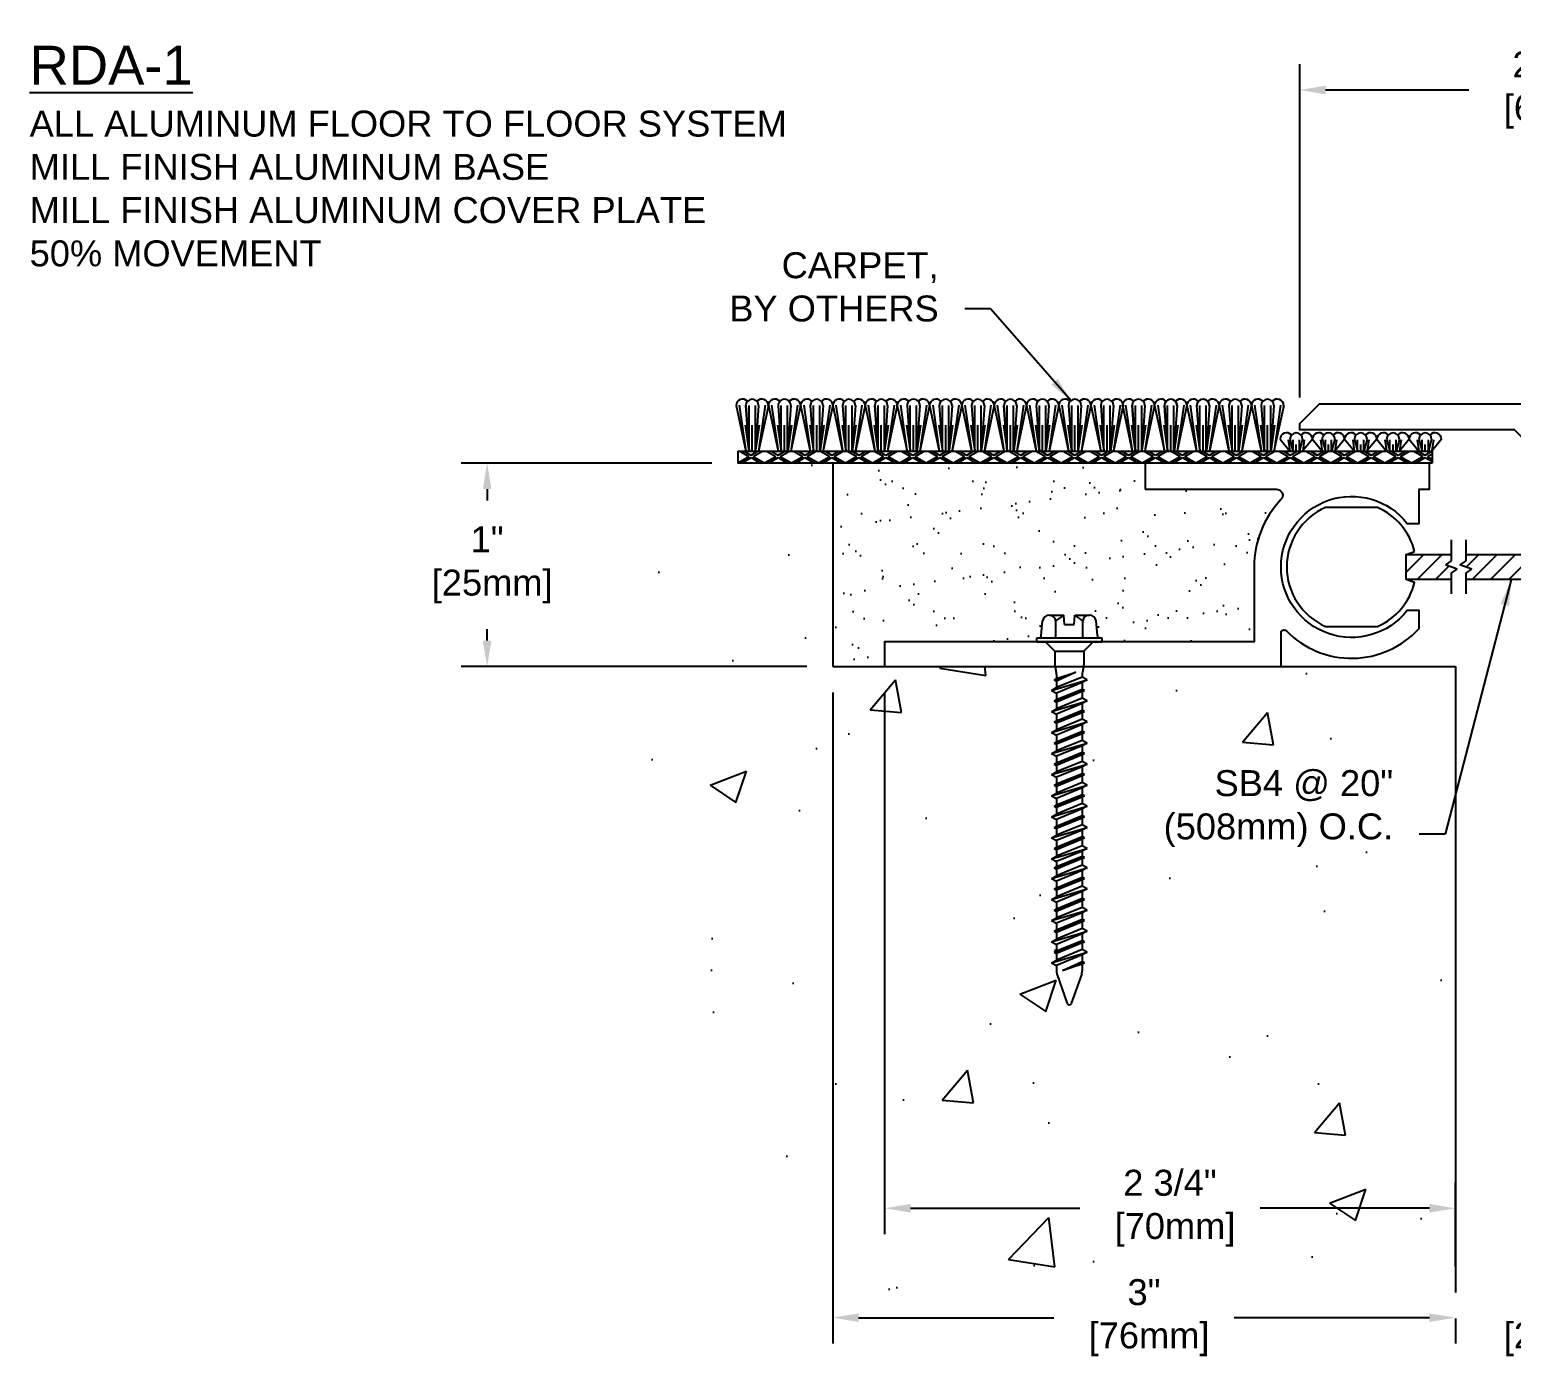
# Model space of a CAD drawing. Header units: inches. Extents: x 1.7 to 14.5, y 20.1 to 26.5.
# Drawn here: x 1.74 to 8.88, y 20.11 to 26.5 of the extents above; entities that cross this region are included whole.
import ezdxf

# ---------------------------------------------------------------- set-up
doc = ezdxf.new("R2010")
doc.units = ezdxf.units.IN
doc.header["$MEASUREMENT"] = 0
for name, color, linetype in [('Anchors', 4, 'Continuous'), ('Conditions', 1, 'Continuous'), ('Dimensions', 3, 'Continuous'), ('Metals', 7, 'Continuous'), ('TEXT', 2, 'Continuous')]:
    doc.layers.add(name, color=color, linetype=linetype)
doc.styles.add('ARIAL', font='arial.ttf')
doc.styles.get("Standard").update_dxf_attribs({"font": 'arial.ttf'})
doc.dimstyles.new('Arial', dxfattribs={"dimtxt": 0.125, "dimasz": 0.125, "dimexe": 0.125, "dimexo": 0.125, "dimgap": 0.125, "dimtad": 0, "dimtih": 1, "dimtoh": 1, "dimdec": 4, "dimzin": 3, "dimdsep": 46, "dimlunit": 4, "dimtxsty": 'ARIAL', "dimcen": 0.125, "dimadec": 0, "dimazin": 0, "dimtfac": 1, "dimtdec": 4, "dimtofl": 0, "dimtmove": 0, "dimatfit": 3, "dimfxl": 0, "dimfrac": 2, "dimtolj": 1, "dimtzin": 0, "dimarcsym": 0})

# ---------------------------------------------------------------- blocks, each defined once
blk = doc.blocks.new('*D12')
at = {"layer": 'Defpoints', "color": 0}
for p in [(10.3605, 26.2096), (7.8605, 24.6025), (10.3605, 24.6025)]:
    blk.add_point(p, dxfattribs=at)
at = {"layer": 'Dimensions', "color": 0, "lineweight": -2}
for p, q in [((7.8605, 24.7275), (7.8605, 26.3346)), ((10.3605, 24.7275), (10.3605, 26.3346)), ((7.9855, 26.2096), (8.6759, 26.2096)), ((10.2355, 26.2096), (9.5452, 26.2096))]:
    blk.add_line(p, q, dxfattribs=at)
at = {"layer": 'Dimensions', "color": 0}
for points in [[(7.9855, 26.2304), (7.9855, 26.1888), (7.8605, 26.2096)], [(10.2355, 26.2304), (10.2355, 26.1888), (10.3605, 26.2096)]]:
    blk.add_solid(points, dxfattribs=at)
at = {"layer": 'Dimensions', "color": 0, "insert": (9.1105, 26.2096), "char_height": 0.125, "attachment_point": 5, "style": 'ARIAL'}
blk.add_mtext('\\A1;2 1/2"\\P [64mm]', dxfattribs=at)
blk = doc.blocks.new('*D13')
at = {"layer": 'Defpoints', "color": 0}
for p in [(8.6105, 20.4166), (9.6105, 20.4166), (9.6105, 20.2949)]:
    blk.add_point(p, dxfattribs=at)
at = {"layer": 'Dimensions', "color": 0, "lineweight": -2}
for p, q in [((8.4855, 20.2949), (8.3605, 20.2949)), ((8.6105, 20.2916), (8.6105, 20.1699)), ((9.6105, 20.2916), (9.6105, 20.1699)), ((9.7355, 20.2949), (9.8605, 20.2949))]:
    blk.add_line(p, q, dxfattribs=at)
at = {"layer": 'Dimensions', "color": 0}
for points in [[(8.4855, 20.3157), (8.4855, 20.2741), (8.6105, 20.2949)], [(9.7355, 20.3157), (9.7355, 20.2741), (9.6105, 20.2949)]]:
    blk.add_solid(points, dxfattribs=at)
at = {"layer": 'Dimensions', "color": 0, "insert": (9.1105, 20.2949), "char_height": 0.125, "attachment_point": 5, "style": 'ARIAL'}
blk.add_mtext('\\A1;1"\\P [25mm]', dxfattribs=at)
blk = doc.blocks.new('*D14')
at = {"layer": 'Defpoints', "color": 0}
for p in [(5.6105, 23.4317), (8.6105, 20.4166), (5.6105, 20.2949)]:
    blk.add_point(p, dxfattribs=at)
at = {"layer": 'Dimensions', "color": 0, "lineweight": -2}
for p, q in [((5.6105, 23.3067), (5.6105, 20.1699)), ((5.7355, 20.2949), (6.6759, 20.2949)), ((8.4855, 20.2949), (7.5452, 20.2949)), ((8.6105, 20.2916), (8.6105, 20.1699))]:
    blk.add_line(p, q, dxfattribs=at)
at = {"layer": 'Dimensions', "color": 0}
for points in [[(5.7355, 20.3157), (5.7355, 20.2741), (5.6105, 20.2949)], [(8.4855, 20.3157), (8.4855, 20.2741), (8.6105, 20.2949)]]:
    blk.add_solid(points, dxfattribs=at)
at = {"layer": 'Dimensions', "color": 0, "insert": (7.1105, 20.2949), "char_height": 0.125, "attachment_point": 5, "style": 'ARIAL'}
blk.add_mtext('\\A1;3"\\P [76mm]', dxfattribs=at)
blk = doc.blocks.new('*D15')
at = {"layer": 'Defpoints', "color": 0}
for p in [(5.8605, 23.4317), (5.8605, 20.8219), (8.6105, 20.4166)]:
    blk.add_point(p, dxfattribs=at)
at = {"layer": 'Dimensions', "color": 0, "lineweight": -2}
for p, q in [((5.8605, 23.3067), (5.8605, 20.6969)), ((8.6105, 20.5416), (8.6105, 20.9469)), ((5.9855, 20.8219), (6.8009, 20.8219)), ((8.4855, 20.8219), (7.6702, 20.8219))]:
    blk.add_line(p, q, dxfattribs=at)
at = {"layer": 'Dimensions', "color": 0}
for points in [[(5.9855, 20.8428), (5.9855, 20.8011), (5.8605, 20.8219)], [(8.4855, 20.8428), (8.4855, 20.8011), (8.6105, 20.8219)]]:
    blk.add_solid(points, dxfattribs=at)
at = {"layer": 'Dimensions', "color": 0, "insert": (7.2355, 20.8219), "char_height": 0.125, "attachment_point": 5, "style": 'ARIAL'}
blk.add_mtext('\\A1;2 3/4"\\P [70mm]', dxfattribs=at)
blk = doc.blocks.new('TH316134')
for p, q in [((-0.1352, 0.029), (-0.129, 0.1001)), ((-0.0968, 0.1275), (-0.0272, 0.1275)), ((-0.0645, 0.0187), (-0.0645, 0.1001)), ((-0.0232, 0.0825), (-0.0272, 0.1275)), ((-0.0232, 0.0825), (0.0233, 0.0825)), ((0.0233, 0.0825), (0.0272, 0.1275)), ((0.0272, 0.1275), (0.0967, 0.1275)), ((0.0645, 0.0187), (0.0645, 0.1001)), ((0.1352, 0.029), (0.129, 0.1001)), ((-0.1568, 0), (-0.1568, 0.0187)), ((-0.1568, 0.0187), (0.1568, 0.0187)), ((-0.1568, 0), (0.1568, 0)), ((-0.1148, 0), (-0.0698, -0.045)), ((0.1148, 0), (0.0698, -0.045)), ((0.1568, 0.0187), (0.1568, 0)), ((-0.0698, -0.045), (-0.0698, -0.1121)), ((-0.0698, -0.045), (0.0698, -0.045)), ((0.0698, -0.045), (0.0698, -0.1121)), ((-0.0687, -0.1217), (-0.0633, -0.1477)), ((0.0687, -0.1217), (0.0633, -0.1477)), ((-0.0862, -0.2344), (0.0863, -0.1836)), ((-0.0737, -0.1836), (0.0321, -0.1471)), ((-0.0737, -0.1836), (-0.0623, -0.1774)), ((-0.0737, -0.1836), (-0.0623, -0.1898)), ((-0.0623, -0.1774), (0.0321, -0.1471)), ((0.0321, -0.1471), (-0.0623, -0.1898)), ((-0.0623, -0.1573), (-0.0623, -0.1774)), ((0.0623, -0.1707), (-0.0623, -0.2215)), ((-0.0623, -0.1898), (-0.0623, -0.2215)), ((0.0623, -0.1965), (-0.0623, -0.2473)), ((0.0623, -0.1573), (0.0623, -0.1707)), ((0.0863, -0.1836), (0.0623, -0.1707)), ((0.0863, -0.1836), (0.0623, -0.1965)), ((0.0623, -0.1965), (0.0623, -0.2282)), ((-0.0862, -0.2344), (-0.0623, -0.2215)), ((-0.0862, -0.2344), (-0.0623, -0.2473)), ((-0.0862, -0.3359), (0.0863, -0.2852)), ((-0.0737, -0.2852), (0.0737, -0.2344)), ((-0.0737, -0.2852), (-0.0623, -0.279)), ((-0.0737, -0.2852), (-0.0623, -0.2913)), ((-0.0623, -0.279), (0.0623, -0.2282)), ((0.0623, -0.2405), (-0.0623, -0.2913)), ((-0.0623, -0.2473), (-0.0623, -0.279)), ((0.0623, -0.2722), (-0.0623, -0.323)), ((0.0737, -0.2344), (0.0623, -0.2282)), ((0.0737, -0.2344), (0.0623, -0.2405)), ((0.0623, -0.2405), (0.0623, -0.2722)), ((0.0863, -0.2852), (0.0623, -0.2722)), ((0.0863, -0.2852), (0.0623, -0.2981)), ((-0.0862, -0.3359), (-0.0623, -0.323)), ((-0.0862, -0.3359), (-0.0623, -0.3489)), ((-0.0737, -0.3867), (0.0737, -0.3359)), ((-0.0623, -0.2913), (-0.0623, -0.323)), ((0.0623, -0.2981), (-0.0623, -0.3489)), ((-0.0623, -0.3806), (0.0623, -0.3298)), ((0.0623, -0.3421), (-0.0623, -0.3929)), ((-0.0623, -0.3489), (-0.0623, -0.3806)), ((0.0623, -0.2981), (0.0623, -0.3298)), ((0.0737, -0.3359), (0.0623, -0.3298)), ((0.0737, -0.3359), (0.0623, -0.3421)), ((0.0623, -0.3421), (0.0623, -0.3738)), ((-0.0862, -0.4375), (0.0863, -0.3867)), ((-0.0862, -0.4375), (-0.0623, -0.4246)), ((-0.0737, -0.3867), (-0.0623, -0.3806)), ((-0.0737, -0.3867), (-0.0623, -0.3929)), ((0.0623, -0.3738), (-0.0623, -0.4246)), ((-0.0623, -0.3929), (-0.0623, -0.4246)), ((0.0623, -0.3996), (-0.0623, -0.4504)), ((0.0863, -0.3867), (0.0623, -0.3738)), ((0.0863, -0.3867), (0.0623, -0.3996)), ((0.0623, -0.3996), (0.0623, -0.4313)), ((-0.0862, -0.4375), (-0.0623, -0.4504)), ((-0.0862, -0.5391), (0.0863, -0.4883)), ((-0.0737, -0.4883), (0.0737, -0.4375)), ((-0.0737, -0.4883), (-0.0623, -0.4821)), ((-0.0737, -0.4883), (-0.0623, -0.4944)), ((-0.0623, -0.4821), (0.0623, -0.4313)), ((0.0623, -0.4437), (-0.0623, -0.4944)), ((-0.0623, -0.4504), (-0.0623, -0.4821)), ((0.0623, -0.4754), (-0.0623, -0.5261)), ((-0.0623, -0.4944), (-0.0623, -0.5261)), ((0.0737, -0.4375), (0.0623, -0.4313)), ((0.0737, -0.4375), (0.0623, -0.4437)), ((0.0623, -0.4437), (0.0623, -0.4754)), ((0.0863, -0.4883), (0.0623, -0.4754)), ((0.0863, -0.4883), (0.0623, -0.5012)), ((-0.0862, -0.5391), (-0.0623, -0.5261)), ((-0.0862, -0.5391), (-0.0623, -0.552)), ((-0.0737, -0.5898), (0.0737, -0.5391)), ((0.0623, -0.5012), (-0.0623, -0.552)), ((-0.0623, -0.5837), (0.0623, -0.5329)), ((0.0623, -0.5452), (-0.0623, -0.596)), ((-0.0623, -0.552), (-0.0623, -0.5837)), ((0.0623, -0.5012), (0.0623, -0.5329)), ((0.0737, -0.5391), (0.0623, -0.5329)), ((0.0737, -0.5391), (0.0623, -0.5452)), ((0.0623, -0.5452), (0.0623, -0.5769)), ((-0.0862, -0.6406), (0.0863, -0.5898)), ((-0.0862, -0.6406), (-0.0623, -0.6277)), ((-0.0862, -0.6406), (-0.0623, -0.6535)), ((-0.0737, -0.5898), (-0.0623, -0.5837)), ((-0.0737, -0.5898), (-0.0623, -0.596)), ((-0.0737, -0.6914), (0.0737, -0.6406)), ((0.0623, -0.5769), (-0.0623, -0.6277)), ((-0.0623, -0.596), (-0.0623, -0.6277)), ((0.0623, -0.6028), (-0.0623, -0.6535)), ((-0.0623, -0.6852), (0.0623, -0.6345)), ((0.0863, -0.5898), (0.0623, -0.5769)), ((0.0863, -0.5898), (0.0623, -0.6028)), ((0.0623, -0.6028), (0.0623, -0.6345)), ((0.0737, -0.6406), (0.0623, -0.6345)), ((0.0737, -0.6406), (0.0623, -0.6468)), ((-0.0862, -0.7422), (0.0863, -0.6914)), ((-0.0737, -0.6914), (-0.0623, -0.6852)), ((-0.0737, -0.6914), (-0.0623, -0.6976)), ((0.0623, -0.6468), (-0.0623, -0.6976)), ((-0.0623, -0.6535), (-0.0623, -0.6852)), ((0.0623, -0.6785), (-0.0623, -0.7293)), ((-0.0623, -0.6976), (-0.0623, -0.7293)), ((0.0623, -0.7043), (-0.0623, -0.7551)), ((0.0623, -0.6468), (0.0623, -0.6785)), ((0.0863, -0.6914), (0.0623, -0.6785)), ((0.0863, -0.6914), (0.0623, -0.7043)), ((0.0623, -0.7043), (0.0623, -0.736)), ((-0.0862, -0.7422), (-0.0623, -0.7293)), ((-0.0862, -0.7422), (-0.0623, -0.7551)), ((-0.0737, -0.793), (0.0737, -0.7422)), ((-0.0623, -0.7868), (0.0623, -0.736)), ((0.0623, -0.7484), (-0.0623, -0.7991)), ((-0.0623, -0.7551), (-0.0623, -0.7868)), ((0.0623, -0.78), (-0.0623, -0.8308)), ((0.0737, -0.7422), (0.0623, -0.736)), ((0.0737, -0.7422), (0.0623, -0.7484)), ((0.0623, -0.7484), (0.0623, -0.78)), ((0.0863, -0.793), (0.0623, -0.78)), ((-0.0862, -0.8437), (0.0863, -0.793)), ((-0.0862, -0.8437), (-0.0623, -0.8308)), ((-0.0862, -0.8437), (-0.0623, -0.8567)), ((-0.0737, -0.793), (-0.0623, -0.7868)), ((-0.0737, -0.793), (-0.0623, -0.7991)), ((-0.0737, -0.8945), (0.0737, -0.8437)), ((-0.0623, -0.7991), (-0.0623, -0.8308)), ((0.0623, -0.8059), (-0.0623, -0.8567)), ((-0.0623, -0.8884), (0.0623, -0.8376)), ((0.0623, -0.8499), (-0.0623, -0.9007)), ((0.0863, -0.793), (0.0623, -0.8059)), ((0.0623, -0.8059), (0.0623, -0.8376)), ((0.0737, -0.8437), (0.0623, -0.8376)), ((0.0737, -0.8437), (0.0623, -0.8499)), ((0.0623, -0.8499), (0.0623, -0.8816)), ((-0.0862, -0.9453), (0.0863, -0.8945)), ((-0.0737, -0.8945), (-0.0623, -0.8884)), ((-0.0737, -0.8945), (-0.0623, -0.9007)), ((-0.0623, -0.8567), (-0.0623, -0.8884)), ((0.0623, -0.8816), (-0.0623, -0.9324)), ((-0.0623, -0.9007), (-0.0623, -0.9324)), ((0.0623, -0.9075), (-0.0623, -0.9582)), ((0.0863, -0.8945), (0.0623, -0.8816)), ((0.0863, -0.8945), (0.0623, -0.9075)), ((0.0623, -0.9075), (0.0623, -0.9391)), ((-0.0862, -0.9453), (-0.0623, -0.9324)), ((-0.0862, -0.9453), (-0.0623, -0.9582)), ((-0.0862, -1.0469), (0.0863, -0.9961)), ((-0.0737, -0.9961), (0.0737, -0.9453)), ((-0.0737, -0.9961), (-0.0623, -0.9899)), ((-0.0737, -0.9961), (-0.0623, -1.0023)), ((-0.0623, -0.9899), (0.0623, -0.9391)), ((0.0623, -0.9515), (-0.0623, -1.0023)), ((-0.0623, -0.9582), (-0.0623, -0.9899)), ((0.0623, -0.9832), (-0.0623, -1.034)), ((0.0737, -0.9453), (0.0623, -0.9391)), ((0.0737, -0.9453), (0.0623, -0.9515)), ((0.0623, -0.9515), (0.0623, -0.9832)), ((0.0863, -0.9961), (0.0623, -0.9832)), ((0.0863, -0.9961), (0.0623, -1.009)), ((-0.0862, -1.0469), (-0.0623, -1.034)), ((-0.0862, -1.0469), (-0.0623, -1.0598)), ((-0.0737, -1.0898), (0.0737, -1.0391)), ((-0.0623, -1.0023), (-0.0623, -1.034)), ((0.0623, -1.009), (-0.0623, -1.0598)), ((-0.0623, -1.0837), (0.0623, -1.0329)), ((0.0623, -1.0452), (-0.0623, -1.096)), ((-0.0623, -1.052), (-0.0623, -1.0837)), ((0.0623, -1.0012), (0.0623, -1.0329)), ((0.0737, -1.0391), (0.0623, -1.0329)), ((0.0737, -1.0391), (0.0623, -1.0452)), ((0.0623, -1.0452), (0.0623, -1.0769)), ((-0.0862, -1.1406), (0.0863, -1.0898)), ((-0.0862, -1.1406), (-0.0623, -1.1277)), ((-0.0862, -1.1406), (-0.0623, -1.1535)), ((-0.0737, -1.0898), (-0.0623, -1.0837)), ((-0.0737, -1.0898), (-0.0623, -1.096)), ((-0.0737, -1.1914), (0.0737, -1.1406)), ((0.0623, -1.0769), (-0.0623, -1.1277)), ((-0.0623, -1.096), (-0.0623, -1.1277)), ((0.0623, -1.1028), (-0.0623, -1.1535)), ((-0.0623, -1.1852), (0.0623, -1.1345)), ((0.0863, -1.0898), (0.0623, -1.0769)), ((0.0863, -1.0898), (0.0623, -1.1028)), ((0.0623, -1.1028), (0.0623, -1.1345)), ((0.0737, -1.1406), (0.0623, -1.1345)), ((0.0737, -1.1406), (0.0623, -1.1468)), ((-0.0862, -1.2422), (0.0863, -1.1914)), ((-0.0737, -1.1914), (-0.0623, -1.1852)), ((-0.0737, -1.1914), (-0.0623, -1.1976)), ((0.0623, -1.1468), (-0.0623, -1.1976)), ((-0.0623, -1.1535), (-0.0623, -1.1852)), ((0.0623, -1.1785), (-0.0623, -1.2293)), ((-0.0623, -1.1976), (-0.0623, -1.2293)), ((0.0623, -1.2043), (-0.0623, -1.2551)), ((0.0623, -1.1468), (0.0623, -1.1785)), ((0.0863, -1.1914), (0.0623, -1.1785)), ((0.0863, -1.1914), (0.0623, -1.2043)), ((0.0623, -1.2043), (0.0623, -1.236)), ((-0.0862, -1.2422), (-0.0623, -1.2293)), ((-0.0862, -1.2422), (-0.0623, -1.2551)), ((-0.0737, -1.293), (0.0737, -1.2422)), ((-0.0623, -1.2868), (0.0623, -1.236)), ((0.0623, -1.2484), (-0.0623, -1.2991)), ((-0.0623, -1.2551), (-0.0623, -1.2868)), ((0.0623, -1.28), (-0.0623, -1.3308)), ((0.0737, -1.2422), (0.0623, -1.236)), ((0.0737, -1.2422), (0.0623, -1.2484)), ((0.0623, -1.2484), (0.0623, -1.28)), ((0.0863, -1.293), (0.0623, -1.28)), ((-0.0862, -1.3437), (0.0863, -1.293)), ((-0.0862, -1.3437), (-0.0623, -1.3308)), ((-0.0862, -1.3437), (-0.0623, -1.3567)), ((-0.0737, -1.293), (-0.0623, -1.2868)), ((-0.0737, -1.293), (-0.0623, -1.2991)), ((-0.0737, -1.3945), (0.0737, -1.3437)), ((-0.0623, -1.2991), (-0.0623, -1.3308)), ((0.0623, -1.3059), (-0.0623, -1.3567)), ((-0.0623, -1.3884), (0.0623, -1.3376)), ((0.0623, -1.3499), (-0.0623, -1.4007)), ((0.0863, -1.293), (0.0623, -1.3059)), ((0.0623, -1.3059), (0.0623, -1.3376)), ((0.0737, -1.3437), (0.0623, -1.3376)), ((0.0737, -1.3437), (0.0623, -1.3499)), ((0.0623, -1.3499), (0.0623, -1.3816)), ((-0.0862, -1.4453), (0.0863, -1.3945)), ((-0.0737, -1.3945), (-0.0623, -1.3884)), ((-0.0737, -1.3945), (-0.0623, -1.4007)), ((-0.0623, -1.3567), (-0.0623, -1.3884)), ((0.0623, -1.3816), (-0.0623, -1.4324)), ((-0.0623, -1.4007), (-0.0623, -1.4324)), ((0.0623, -1.4075), (-0.0623, -1.4582)), ((0.0863, -1.3945), (0.0623, -1.3816)), ((0.0863, -1.3945), (0.0623, -1.4075)), ((0.0623, -1.4075), (0.0623, -1.4391)), ((-0.0862, -1.4453), (-0.0623, -1.4324)), ((-0.0862, -1.4453), (-0.0623, -1.4582)), ((-0.0862, -1.5469), (0.0863, -1.4961)), ((-0.0737, -1.4961), (0.0737, -1.4453)), ((-0.0737, -1.4961), (-0.0623, -1.4899)), ((-0.0737, -1.4961), (-0.0623, -1.5023)), ((-0.0623, -1.4899), (0.0623, -1.4391)), ((0.0623, -1.4515), (-0.0623, -1.5023)), ((-0.0623, -1.4582), (-0.0623, -1.4899)), ((0.0623, -1.4832), (-0.0623, -1.534)), ((0.0737, -1.4453), (0.0623, -1.4391)), ((0.0737, -1.4453), (0.0623, -1.4515)), ((0.0623, -1.4515), (0.0623, -1.4832)), ((0.0863, -1.4961), (0.0623, -1.4832)), ((0.0863, -1.4961), (0.0623, -1.509)), ((-0.0862, -1.5469), (-0.0623, -1.534)), ((-0.0862, -1.5469), (-0.0623, -1.5598)), ((-0.0623, -1.5023), (-0.0623, -1.534)), ((0.0623, -1.509), (-0.0623, -1.5598)), ((-0.0623, -1.5598), (-0.0623, -1.5857)), ((-0.0335, -1.5838), (0.0623, -1.5407)), ((-0.0335, -1.5838), (0.0737, -1.5469)), ((0.0623, -1.553), (-0.0335, -1.5838)), ((0.0623, -1.509), (0.0623, -1.5407)), ((0.0737, -1.5469), (0.0623, -1.5407)), ((0.0737, -1.5469), (0.0623, -1.553)), ((0.0623, -1.553), (0.0623, -1.5857)), ((-0.0596, -1.601), (-0.0096, -1.7438)), ((0.0596, -1.601), (0.0096, -1.7438))]:
    blk.add_line(p, q)
for centre, radius, start, end in [((-0.0968, 0.0948), 0.0327, 9.28497, 170.71503), ((0, 0.0379), 0.0896, 107.42152, 136.04074), ((0, 0.0379), 0.0896, 43.95926, 72.57848), ((0.0967, 0.0948), 0.0327, 9.28497, 170.71503), ((-0.1464, 0.03), 0.0112, 270, 355), ((0.1464, 0.03), 0.0112, 185, 270), ((-0.0232, -0.1121), 0.0465, 180, 191.9357), ((0.0233, -0.1121), 0.0465, 348.0643, 0), ((-0.1088, -0.1573), 0.0465, 0, 11.9357), ((0.1088, -0.1573), 0.0465, 168.0643, 180), ((-0.0158, -1.5857), 0.0465, 180, 199.30575), ((0.0158, -1.5857), 0.0465, 340.69425, 0), ((0, -1.7394), 0.0106, 204.10008, 335.89992)]:
    blk.add_arc(centre, radius, start, end)
blk = doc.blocks.new('*D16')
at = {"layer": 'Defpoints', "color": 0}
for p in [(5.1535, 24.4117), (3.9457, 23.4317), (5.6105, 23.4317)]:
    blk.add_point(p, dxfattribs=at)
at = {"layer": 'Dimensions', "color": 0, "lineweight": -2}
for p, q in [((5.0285, 24.4117), (3.8207, 24.4117)), ((3.9457, 24.2867), (3.9457, 24.2312)), ((3.9457, 23.5567), (3.9457, 23.6121)), ((5.4855, 23.4317), (3.8207, 23.4317))]:
    blk.add_line(p, q, dxfattribs=at)
at = {"layer": 'Dimensions', "color": 0}
for points in [[(3.9249, 24.2867), (3.9665, 24.2867), (3.9457, 24.4117)], [(3.9249, 23.5567), (3.9665, 23.5567), (3.9457, 23.4317)]]:
    blk.add_solid(points, dxfattribs=at)
at = {"layer": 'Dimensions', "color": 0, "insert": (3.9457, 23.9217), "char_height": 0.125, "attachment_point": 5, "style": 'ARIAL'}
blk.add_mtext('\\A1;1"\\P [25mm]', dxfattribs=at)
blk = doc.blocks.new('Bc55')
blk.add_lwpolyline([(1.38, 0.855), (2.0131, 0.855, -0.659567), (2.0348, 0.8043, 0.192706), (1.905, 0.48), (1.905, 0.12), (0.125, 0.12), (0.125, 0), (2.035, 0), (2.035, 0.1616, -0.671875), (2.0607, 0.1721, 0.430668), (2.7, 0.1834), (2.7, 0.27), (2.6424, 0.27, -2.892356), (2.6424, 0.69), (2.7, 0.69), (2.7, 0.855), (2.75, 0.855), (2.75, 0.98), (1.38, 0.98)], format="xyb", close=True)
blk = doc.blocks.new('carpet-teeth2')
for points in [[(1.0485, 1.2527), (1.0952, 1.0335)], [(1.0635, 1.2548), (1.0951, 1.0335)], [(1.111, 1.0335), (1.111, 1.2527)], [(1.1414, 1.0335), (1.1414, 1.2527)], [(1.157, 1.2527), (1.1414, 1.0335)], [(1.2039, 1.2527), (1.1571, 1.0335)], [(1.1888, 1.2548), (1.1573, 1.0335)], [(1.2039, 1.2527), (1.2506, 1.0335)], [(1.2189, 1.2548), (1.2505, 1.0335)], [(1.2507, 1.2527), (1.2664, 1.0335)], [(1.2664, 1.0335), (1.2664, 1.2527)], [(1.2968, 1.0335), (1.2968, 1.2527)], [(1.3124, 1.2527), (1.2968, 1.0335)], [(1.3593, 1.2527), (1.3125, 1.0335)], [(1.3442, 1.2548), (1.3127, 1.0335)], [(1.3593, 1.2527), (1.406, 1.0335)], [(1.3743, 1.2548), (1.4059, 1.0335)], [(1.4061, 1.2527), (1.4218, 1.0335)], [(1.4218, 1.0335), (1.4218, 1.2527)], [(1.4678, 1.2527), (1.4522, 1.0335)], [(1.4522, 1.0335), (1.4522, 1.2527)], [(1.4996, 1.2548), (1.4684, 1.0356)], [(1.5147, 1.2527), (1.4684, 1.0356)], [(1.5147, 1.2527), (1.5614, 1.0335)], [(1.5297, 1.2548), (1.561, 1.0356)], [(1.5615, 1.2527), (1.5772, 1.0335)], [(1.5772, 1.0335), (1.5772, 1.2527)], [(1.6232, 1.2527), (1.6076, 1.0335)], [(1.6076, 1.0335), (1.6076, 1.2527)], [(1.6701, 1.2527), (1.6233, 1.0335)], [(1.655, 1.2548), (1.6238, 1.0356)], [(1.0926, 1.1585), (1.1104, 1.0335)], [(1.1262, 1.0335), (1.1262, 1.1585)], [(1.1597, 1.1585), (1.1425, 1.0378)], [(1.248, 1.1585), (1.2658, 1.0335)], [(1.2816, 1.0335), (1.2816, 1.1585)], [(1.3151, 1.1585), (1.2973, 1.0335)], [(1.4034, 1.1585), (1.4212, 1.0335)], [(1.437, 1.0335), (1.437, 1.1585)], [(1.4705, 1.1585), (1.4533, 1.0378)], [(1.5588, 1.1585), (1.5766, 1.0335)], [(1.5924, 1.0335), (1.5924, 1.1585)], [(1.6259, 1.1585), (1.6081, 1.0335)], [(1.0951, 1.0335), (1.7787, 1.0335)]]:
    blk.add_lwpolyline(points)
blk.add_lwpolyline([(1.0953, 1.2527), (1.111, 1.0335)], close=True)
for centre, radius, start, end in [((1.0797, 1.2527), 0.0312, 41.211, 180), ((1.1262, 1.2527), 0.0308, 0, 180), ((1.1726, 1.2527), 0.0312, 0, 138.789), ((1.2351, 1.2527), 0.0312, 41.211, 180), ((1.2816, 1.2527), 0.0307, 355.92228, 184.07772), ((1.328, 1.2527), 0.0312, 0, 138.789), ((1.3905, 1.2527), 0.0312, 41.211, 180), ((1.437, 1.2527), 0.0308, 0, 180), ((1.4834, 1.2527), 0.0312, 0, 138.789), ((1.5459, 1.2527), 0.0312, 41.211, 180), ((1.5924, 1.2527), 0.0308, 0, 180), ((1.6388, 1.2527), 0.0312, 0, 138.789)]:
    blk.add_arc(centre, radius, start, end)
at = {"insert": (1.0952, 1.0336), "char_height": 0.0000478, "width": 0.00109, "attachment_point": 1}
blk.add_mtext('{\\fArial|b0|i0|c0|p34;BALCO TOOTHBRUSH}', dxfattribs=at)
blk = doc.blocks.new('carpet-teeth2small')
for points in [[(-0.0466, 0.057), (0.0002, 0)], [(-0.0078, 0.0548), (0, 0)], [(0, 0), (0.6836, 0)], [(0.0107, 0.0324), (0.0154, 0)], [(0.0159, 0), (0.0159, 0.0548)], [(0.0311, 0), (0.0311, 0.0324)], [(0.0619, 0.057), (0.0463, 0)], [(0.0463, 0), (0.0463, 0.0548)], [(0.0515, 0.0324), (0.0475, 0.0043)], [(0.1088, 0.057), (0.062, 0)], [(0.07, 0.0548), (0.0622, 0)], [(0.1088, 0.057), (0.1556, 0)], [(0.1476, 0.0548), (0.1554, 0)], [(0.1557, 0.057), (0.1713, 0)], [(0.1661, 0.0324), (0.1708, 0)], [(0.1713, 0), (0.1713, 0.0548)], [(0.1865, 0), (0.1865, 0.0324)], [(0.2172, 0.057), (0.2017, 0)], [(0.2017, 0), (0.2017, 0.0548)], [(0.2069, 0.0324), (0.2022, 0)], [(0.2642, 0.057), (0.2174, 0)], [(0.2254, 0.0548), (0.2176, 0)], [(0.2642, 0.057), (0.311, 0)], [(0.303, 0.0548), (0.3108, 0)], [(0.3111, 0.057), (0.3267, 0)], [(0.3215, 0.0324), (0.3262, 0)], [(0.3267, 0), (0.3267, 0.0548)], [(0.3419, 0), (0.3419, 0.0324)], [(0.3727, 0.057), (0.3571, 0)], [(0.3571, 0), (0.3571, 0.0548)], [(0.3623, 0.0324), (0.3583, 0.0043)], [(0.4196, 0.057), (0.3733, 0.0021)], [(0.3808, 0.0548), (0.3733, 0.0021)], [(0.4196, 0.057), (0.4664, 0)], [(0.4584, 0.0548), (0.4659, 0.0021)], [(0.4665, 0.057), (0.4821, 0)], [(0.4769, 0.0324), (0.4816, 0)], [(0.4821, 0), (0.4821, 0.0548)], [(0.4973, 0), (0.4973, 0.0324)], [(0.5281, 0.057), (0.5125, 0)], [(0.5125, 0), (0.5125, 0.0548)], [(0.5177, 0.0324), (0.513, 0)], [(0.575, 0.057), (0.5282, 0)], [(0.5362, 0.0548), (0.5287, 0.0021)], [(0.575, 0.057), (0.6218, 0)], [(0.6138, 0.0548), (0.6216, 0)], [(0.6219, 0.057), (0.6375, 0)], [(0.6323, 0.0324), (0.637, 0)], [(0.6375, 0), (0.6375, 0.0548)], [(0.6527, 0), (0.6527, 0.0324)], [(0.6835, 0.057), (0.6679, 0)], [(0.6679, 0), (0.6679, 0.0548)], [(0.6731, 0.0324), (0.6684, 0)], [(0.7304, 0.057), (0.6836, 0)], [(0.6916, 0.0548), (0.6841, 0.0021)]]:
    blk.add_lwpolyline(points)
blk.add_lwpolyline([(0.0003, 0.057), (0.0159, 0)], close=True)
for centre, radius, start, end in [((-0.0154, 0.057), 0.0312, 41.211, 180), ((0.0311, 0.057), 0.0308, 0, 180), ((0.0775, 0.057), 0.0312, 0, 138.789), ((0.14, 0.057), 0.0312, 41.211, 180), ((0.1865, 0.057), 0.0307, 355.92228, 184.07772), ((0.2329, 0.057), 0.0312, 0, 138.789), ((0.2954, 0.057), 0.0312, 41.211, 180), ((0.3419, 0.057), 0.0308, 0, 180), ((0.3883, 0.057), 0.0312, 0, 138.789), ((0.4508, 0.057), 0.0312, 41.211, 180), ((0.4973, 0.057), 0.0308, 0, 180), ((0.5437, 0.057), 0.0312, 0, 138.789), ((0.6062, 0.057), 0.0312, 41.211, 180), ((0.6527, 0.057), 0.0308, 0, 180), ((0.6991, 0.057), 0.0312, 0, 138.789)]:
    blk.add_arc(centre, radius, start, end)
at = {"insert": (0.0002, 0.0001), "char_height": 0.0000478, "width": 0.00109, "attachment_point": 1}
blk.add_mtext('{\\fArial|b0|i0|c0|p34;BALCO TOOTHBRUSH}', dxfattribs=at)
blk = doc.blocks.new('CARPET')
at = {"layer": 'Conditions'}
h = blk.add_hatch(dxfattribs=at)
h.set_pattern_fill('EXPAND', color=256, scale=0.125, style=0)
h.set_pattern_definition([(30, (-3.28077, -6.418), (2e-11, 0.075), [0.0625, -0.0125]), (330, (-3.28077, -6.418), (0.0649519, 0.0375), [0.0625, -0.0125]), (330, (-3.22664, -6.38675), (0.0649519, 0.0375), [0.0625, -0.0125]), (30, (-3.22664, -6.37425), (2e-11, 0.075), [0.0625, -0.0125])])
h.paths.add_polyline_path([(3.7654, -0.0582), (3.7654, 0), (3.0802, 0), (0.421, 0), (0.421, -0.0582)])
for p, q in [((0.421, 0), (3.7654, 0)), ((0.421, 0), (0.421, -0.0582)), ((3.7654, 0), (3.7654, -0.0582)), ((3.7654, -0.0582), (0.421, -0.0582))]:
    blk.add_line(p, q, dxfattribs=at)
for name, p in [('carpet-teeth2', (-0.6359, -1.0335)), ('carpet-teeth2', (-0.0145, -1.0334)), ('carpet-teeth2', (0.6077, -1.0335)), ('carpet-teeth2', (1.2252, -1.0335)), ('carpet-teeth2', (1.3806, -1.0335)), ('carpet-teeth2small', (3.0802, 0))]:
    blk.add_blockref(name, p, dxfattribs=at)
blk = doc.blocks.new('SB4')
h = blk.add_hatch()
h.set_pattern_fill('ANSI31', color=256, scale=0.5, style=0)
h.set_pattern_definition([(45, (-2.253194, -6.89194), (-0.04419417, 0.04419417), [])])
h.paths.add_polyline_path([(7.8655, 5.4478), (7.8655, 5.5678), (7.294, 5.5678), (7.294, 5.5378), (7.2651, 5.5187), (7.3228, 5.4968), (7.294, 5.4778), (7.294, 5.4478)])
h.paths.add_polyline_path([(6.207, 5.5678), (6.207, 5.5378), (6.1782, 5.5187), (6.2358, 5.4968), (6.207, 5.4778), (6.207, 5.4478), (7.224, 5.4478), (7.224, 5.4778), (7.2528, 5.4968), (7.1951, 5.5187), (7.224, 5.5378), (7.224, 5.5678)])
h.paths.add_polyline_path([(6.1082, 5.5187), (6.137, 5.5378), (6.137, 5.5678), (5.9191, 5.5678), (5.9191, 5.4478), (6.137, 5.4478), (6.137, 5.4778), (6.1658, 5.4968)])
for p, q in [((6.137, 5.6378), (6.137, 5.5378)), ((6.207, 5.6378), (6.207, 5.5378)), ((7.224, 5.6378), (7.224, 5.5378)), ((7.294, 5.6378), (7.294, 5.5378)), ((6.137, 5.5378), (6.1082, 5.5187)), ((6.1658, 5.4968), (6.1082, 5.5187)), ((6.137, 5.4778), (6.1658, 5.4968)), ((6.207, 5.5378), (6.1782, 5.5187)), ((6.2358, 5.4968), (6.1782, 5.5187)), ((6.207, 5.4778), (6.2358, 5.4968)), ((7.224, 5.5378), (7.1951, 5.5187)), ((7.2528, 5.4968), (7.1951, 5.5187)), ((7.224, 5.4778), (7.2528, 5.4968)), ((7.294, 5.5378), (7.2651, 5.5187)), ((7.3228, 5.4968), (7.2651, 5.5187)), ((7.294, 5.4778), (7.3228, 5.4968)), ((6.137, 5.4778), (6.137, 5.3777)), ((6.207, 5.4778), (6.207, 5.3777)), ((7.224, 5.4778), (7.224, 5.3777)), ((7.294, 5.4778), (7.294, 5.3777))]:
    blk.add_line(p, q)
for points in [[(5.9601, 5.5821, 0.233897), (5.7816, 5.7942), (5.5316, 5.7942, 0.654654), (5.5316, 5.2213), (5.7816, 5.2213, 0.233897), (5.9601, 5.4334), (5.9191, 5.4478), (5.9191, 5.5678)], [(7.8759, 5.5821), (7.3677, 5.5821, -0.233897), (7.5462, 5.7942), (7.7962, 5.7942, -0.654654), (7.7962, 5.2213), (7.5462, 5.2213, -0.233897), (7.3677, 5.4334), (7.8759, 5.4334)]]:
    blk.add_lwpolyline(points, format="xyb", close=True)
for points in [[(5.9191, 5.5678), (6.137, 5.5678)], [(6.207, 5.5678), (7.224, 5.5678)], [(7.294, 5.5678), (7.8655, 5.5678), (7.8655, 5.4478), (7.294, 5.4478)], [(6.137, 5.4478), (5.9191, 5.4478)], [(7.224, 5.4478), (6.207, 5.4478)]]:
    blk.add_lwpolyline(points)
blk = doc.blocks.new('pas25')
blk.add_lwpolyline([(1.406, 0), (1.094, 0), (1.034, 0.06), (0, 0.06), (0, 0.09), (0.095, 0.185), (2.405, 0.185), (2.5, 0.09), (2.5, 0.06), (1.466, 0.06)], close=True)

msp = doc.modelspace()

# ---------------------------------------------------------------- hatches: boundary and pattern name
at = {"layer": 'Conditions'}
h = msp.add_hatch(dxfattribs=at)
h.set_pattern_fill('AR-CONC', color=256, scale=0.25, style=0)
h.set_pattern_definition([(50, (1.4517, 18.0519), (1.79315, -0.15688), [0.1875, -2.0625]), (355, (1.4517, 18.0519), (-0.34688, 1.88048), [0.15, -1.65]), (100.451, (1.6011, 18.0388), (1.44627, 1.7236), [0.15935, -1.75286]), (46.184, (1.4517, 18.5519), (2.6681, -0.4138), [0.28125, -3.09375]), (96.636, (1.674, 18.5174), (2.33666, 2.4353), [0.239, -2.6293]), (351.184, (1.4517, 18.552), (2.33665, 2.4353), [0.225, -2.475]), (21, (1.7017, 18.4269), (1.49227, -1.00655), [0.1875, -2.0625]), (326, (1.7017, 18.4269), (0.6083, 1.81288), [0.15, -1.65]), (71.451, (1.826, 18.343), (2.10056, 0.80633), [0.15935, -1.75286]), (37.5, (1.4517, 18.0519), (0.0304, 0.832235), [0, -1.63, 0, -1.675, 0, -1.65625]), (7.5, (1.4517, 18.0519), (0.65767, 0.98603), [0, -0.955, 0, -1.5925, 0, -0.63125]), (327.5, (0.8942, 18.0519), (1.334556, -0.056387), [0, -0.625, 0, -1.95, 0, -2.5875]), (317.5, (0.6442, 18.0519), (1.45797, 0.25026), [0, -0.8125, 0, -1.295, 0, -1.8375])])
h.paths.add_polyline_path([(8.61054, 23.43167), (6.81965, 23.43167), (6.8138, 23.40399, 0.0521265), (6.81279, 23.39437), (6.81279, 23.381), (6.83679, 23.36808), (6.81279, 23.35515), (6.81279, 23.32346), (6.82424, 23.31729), (6.81279, 23.31113), (6.81279, 23.27944), (6.83679, 23.26651), (6.81279, 23.25359), (6.81279, 23.2219), (6.82424, 23.21573), (6.81279, 23.20957), (6.81279, 23.17788), (6.83679, 23.16495), (6.81279, 23.15203), (6.81279, 23.12033), (6.82424, 23.11417), (6.81279, 23.10801), (6.81279, 23.07631), (6.83679, 23.06339), (6.81279, 23.05046), (6.81279, 23.01877), (6.82424, 23.01261), (6.81279, 23.00644), (6.81279, 22.97475), (6.83679, 22.96183), (6.81279, 22.9489), (6.81279, 22.91721), (6.82424, 22.91104), (6.81279, 22.90488), (6.81279, 22.87319), (6.83679, 22.86026), (6.81279, 22.84734), (6.81279, 22.81565), (6.82424, 22.80948), (6.81279, 22.80332), (6.81279, 22.77163), (6.83679, 22.7587), (6.81279, 22.74578), (6.81279, 22.71408), (6.82424, 22.70792), (6.81279, 22.70176), (6.81279, 22.67006), (6.83679, 22.65714), (6.81279, 22.64421), (6.81279, 22.61252), (6.82424, 22.60636), (6.81279, 22.60019), (6.81279, 22.5685), (6.83679, 22.55558), (6.81279, 22.54265), (6.81279, 22.51877), (6.82424, 22.51261), (6.81279, 22.50644), (6.81279, 22.47475), (6.83679, 22.46183), (6.81279, 22.4489), (6.81279, 22.41721), (6.82424, 22.41104), (6.81279, 22.40488), (6.81279, 22.37319), (6.83679, 22.36026), (6.81279, 22.34734), (6.81279, 22.31565), (6.82424, 22.30948), (6.81279, 22.30332), (6.81279, 22.27163), (6.83679, 22.2587), (6.81279, 22.24578), (6.81279, 22.21408), (6.82424, 22.20792), (6.81279, 22.20176), (6.81279, 22.17006), (6.83679, 22.15714), (6.81279, 22.14421), (6.81279, 22.11252), (6.82424, 22.10636), (6.81279, 22.10019), (6.81279, 22.0685), (6.83679, 22.05558), (6.81279, 22.04265), (6.81279, 22.01096), (6.82424, 22.00479), (6.81279, 21.99863), (6.81279, 21.96601, -0.084437), (6.81018, 21.95064), (6.76077, 21.80958, -0.7741233), (6.74032, 21.80958), (6.69091, 21.95064, -0.084437), (6.68829, 21.96601), (6.68829, 21.99187), (6.66429, 22.00479), (6.68829, 22.01772), (6.68829, 22.04941), (6.67685, 22.05558), (6.68829, 22.06174), (6.68829, 22.09343), (6.66429, 22.10636), (6.68829, 22.11928), (6.68829, 22.15097), (6.67685, 22.15714), (6.68829, 22.1633), (6.68829, 22.19499), (6.66429, 22.20792), (6.68829, 22.22084), (6.68829, 22.25254), (6.67685, 22.2587), (6.68829, 22.26486), (6.68829, 22.29656), (6.66429, 22.30948), (6.68829, 22.32241), (6.68829, 22.3541), (6.67685, 22.36026), (6.68829, 22.36643), (6.68829, 22.39812), (6.66429, 22.41104), (6.68829, 22.42397), (6.68829, 22.45566), (6.67685, 22.46183), (6.68829, 22.46799), (6.68829, 22.49187), (6.66429, 22.50479), (6.68829, 22.51772), (6.68829, 22.54941), (6.67685, 22.55558), (6.68829, 22.56174), (6.68829, 22.59343), (6.66429, 22.60636), (6.68829, 22.61928), (6.68829, 22.65097), (6.67685, 22.65714), (6.68829, 22.6633), (6.68829, 22.69499), (6.66429, 22.70792), (6.68829, 22.72084), (6.68829, 22.75254), (6.67685, 22.7587), (6.68829, 22.76486), (6.68829, 22.79656), (6.66429, 22.80948), (6.68829, 22.82241), (6.68829, 22.8541), (6.67685, 22.86026), (6.68829, 22.86643), (6.68829, 22.89812), (6.66429, 22.91104), (6.68829, 22.92397), (6.68829, 22.95566), (6.67685, 22.96183), (6.68829, 22.96799), (6.68829, 22.99968), (6.66429, 23.01261), (6.68829, 23.02553), (6.68829, 23.05722), (6.67685, 23.06339), (6.68829, 23.06955), (6.68829, 23.10124), (6.66429, 23.11417), (6.68829, 23.12709), (6.68829, 23.15879), (6.67685, 23.16495), (6.68829, 23.17111), (6.68829, 23.20281), (6.66429, 23.21573), (6.68829, 23.22866), (6.68829, 23.26035), (6.67685, 23.26651), (6.68829, 23.27268), (6.68829, 23.30437), (6.66429, 23.31729), (6.68829, 23.33022), (6.68829, 23.36191), (6.67685, 23.36808), (6.68829, 23.37424), (6.68829, 23.39437, 0.0521265), (6.68729, 23.40399), (6.68143, 23.43167), (5.86054, 23.43167), (5.61054, 23.43167), (5.61054, 24.41167), (4.73249, 24.41167), (4.73249, 20.41663), (8.61054, 20.41663)])
h.paths.add_polyline_path([(6.94132, 23.07064), (8.08414, 23.07064), (8.08414, 22.63354), (6.94132, 22.63354)], flags=24)
h = msp.add_hatch(dxfattribs=at)
h.set_pattern_fill('AR-SAND', color=256, scale=0.125, style=0)
h.set_pattern_definition([(37.5, (1.45172, 18.05188), (-0.007874, 0.240853), [0, -0.19, 0, -0.2125, 0, -0.203125]), (7.5, (1.45172, 18.05188), (0.221222, 0.352768), [0, -0.1025, 0, -0.17125, 0, -0.065625]), (327.5, (1.29797, 18.05188), (0.3892677, 0.0007074), [0, -0.0625, 0, -0.225, 0, -0.29375]), (317.5, (1.29797, 18.05188), (0.375766, 0.10971), [0, -0.03125, 0, -0.1475, 0, -0.16875])])
h.paths.add_polyline_path([(5.61054, 24.41167), (5.61054, 23.43167), (5.86054, 23.43167), (5.86054, 23.55167), (6.59379, 23.55167), (6.59379, 23.57042), (6.60412, 23.57042, 0.3888787), (6.61532, 23.58069), (6.62112, 23.6469, -0.4105631), (6.65379, 23.67917), (6.72335, 23.67917), (6.72729, 23.63417), (6.77379, 23.63417), (6.77773, 23.67917), (6.84729, 23.67917, -0.4105631), (6.87997, 23.6469), (6.88576, 23.58069, 0.3888787), (6.89697, 23.57042), (6.90729, 23.57042), (6.90729, 23.55167), (7.64054, 23.55167), (7.64054, 23.91167, -0.1927059), (7.77035, 24.23597, 0.659567), (7.74864, 24.28667), (7.11554, 24.28667), (7.11554, 24.41167)])

# ---------------------------------------------------------------- linework, layer by layer
for p, q in [((5.61054, 24.41167), (5.61054, 23.43167)), ((5.61054, 23.43167), (8.61054, 23.43167)), ((8.61054, 23.43167), (8.61054, 20.41663))]:
    msp.add_line(p, q, dxfattribs=at)

# ---------------------------------------------------------------- block references
msp.add_blockref('pas25', (7.86054, 24.51255))
at = {"layer": 'Anchors'}
for name, p in [('SB4', (2.45393, 18.40391)), ('TH316134', (6.75054, 23.55167))]:
    msp.add_blockref(name, p, dxfattribs=at)
at = {"layer": 'Metals'}
msp.add_blockref('Bc55', (5.73554, 23.43167), dxfattribs=at)
at = {"layer": 'TEXT'}
msp.add_blockref('CARPET', (4.73249, 24.46988), dxfattribs=at)

# ---------------------------------------------------------------- texts
at = {"layer": 'TEXT', "insert": (1.74162, 26.42274), "char_height": 0.1875, "width": 3.9707905, "attachment_point": 1, "style": 'ARIAL'}
msp.add_mtext('{\\LRDA-1\\P\\H0.6667x;\\lALL ALUMINUM FLOOR TO FLOOR SYSTEM MILL FINISH ALUMINUM BASE \\PMILL FINISH ALUMINUM COVER PLATE \\P50% MOVEMENT}', dxfattribs=at)
at = {"layer": 'TEXT', "char_height": 0.125, "attachment_point": 9, "style": 'ARIAL'}
for s, insert in [('\\A1;CARPET,\\PBY OTHERS', (6.12135, 25.09268)), ('SB4 @ 20"\\P(508mm) O.C.', (8.31073, 22.56172))]:
    msp.add_mtext(s, dxfattribs=dict(at, insert=insert))

# ---------------------------------------------------------------- dimensions: what is measured, and where the dimension line sits
at = {"layer": 'Dimensions'}
for base, p1, p2, picture, middle in [((10.36054, 26.20962), (7.86054, 24.60255), (10.36054, 24.60255), '*D12', (9.11054, 26.20962)), ((5.61054, 20.29491), (8.61054, 20.41663), (5.61054, 23.43167), '*D14', (7.11054, 20.29491)), ((5.86054, 20.82193), (8.61054, 20.41663), (5.86054, 23.43167), '*D15', (7.23554, 20.82193)), ((9.61054, 20.29491), (8.61054, 20.41663), (9.61054, 20.41663), '*D13', (9.11054, 20.29491))]:
    dim = msp.add_linear_dim(base=base, p1=p1, p2=p2, dimstyle='Arial', override={"dimpost": '\\X'}, dxfattribs=at)
    dim.commit()
    dim.dimension.update_dxf_attribs({"geometry": picture, "text_midpoint": middle, "dimtype": 160})
dim = msp.add_linear_dim(base=(3.94569, 23.43167), p1=(5.15353, 24.41167), p2=(5.61054, 23.43167), angle=90, dimstyle='Arial', override={"dimpost": '\\X'}, dxfattribs=at)
dim.commit()
dim.dimension.update_dxf_attribs({"geometry": '*D16', "text_midpoint": (3.94569, 23.92167), "dimtype": 160})

# ---------------------------------------------------------------- leaders
at = {"layer": 'TEXT'}
for points in [[(6.76125, 24.70965), (6.37135, 25.15518), (6.24635, 25.15518)], [(8.87984, 23.84965), (8.56073, 22.62422), (8.43573, 22.62422)]]:
    msp.add_leader(points, dimstyle='Arial', dxfattribs=at)

doc.saveas('drawing.dxf')
